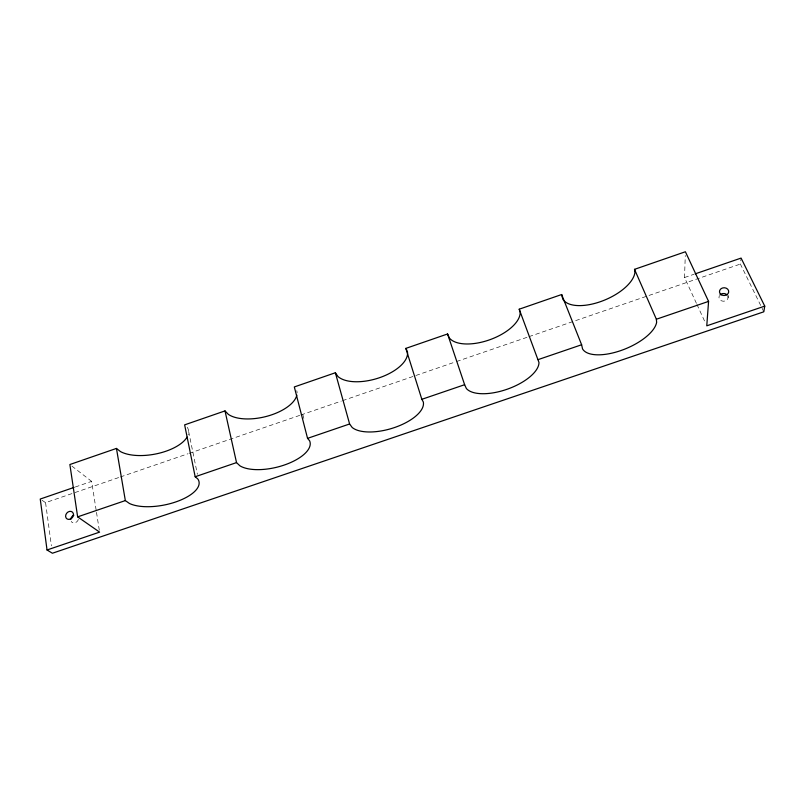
<?xml version="1.0" encoding="UTF-8"?>
<svg xmlns="http://www.w3.org/2000/svg" width="805" height="805" viewBox="0 0 805 805"><rect width="100%" height="100%" fill="white"/><g stroke="black" fill="none" stroke-linecap="round" stroke-linejoin="round"><path stroke-width="0.6" stroke-dasharray="4.03 3.02" d="M696.426 303.354L684.532 277.524L685.276 255.447M728.092 297.81L728.324 295.516M763.814 311.797L740.379 264.06L740.942 259.27M75.288 486.995L91.629 481.37L96.298 511.084M684.532 277.524L693.95 274.284M42.021 500.247L45.563 502.662L119.2 477.375M120.388 476.963L188.088 453.718M189.276 453.306L299.732 415.38M300.919 414.967L341.3 401.101M342.487 400.689L455.328 361.948M456.516 361.536L527.778 337.064M528.966 336.661L740.379 264.06M71.846 466.055L91.629 481.37M696.939 304.481L705.22 322.453M302.831 414.565L304.059 419.335M188.652 431.53L197.406 474.346M96.489 512.322L99.599 532.125M45.563 502.662L51.399 545.84M727.75 295.827A4.588 3.874 -0.6 0 1 723.584 301.231A4.588 3.874 -0.6 0 1 719.288 295.928M78.377 519.386A4.327 3.552 -48.9 0 1 74.966 522.767A4.327 3.552 -48.9 0 1 71.182 521.358M296.773 390.646A37.533 17.74 -13.3 0 1 297.095 392.961M187.223 427.264A37.795 17.197 -10.5 0 1 188.078 434.992"/><path stroke-width="1.21" d="M562.695 298.927A39.103 18.354 -23 0 0 601.476 301.301A39.103 18.354 -23 0 0 634.893 272.633L634.521 269.343L685.397 251.764L708.571 301.402L706.77 325.824L764.75 306.121L741.083 258.083L695.128 273.881M764.75 306.121L763.814 311.797L52.406 553.236L47.032 549.986L40.25 499.04L74.11 487.397M187.082 437.095A37.795 17.197 -10.5 0 1 157.025 453.708A37.795 17.197 -10.5 0 1 120.529 451.615L116.453 448.425L69.874 464.525L77.642 516.86L99.599 532.125L47.032 549.986M296.844 395.104A37.533 17.74 -13.3 0 1 267.632 416.084A37.533 17.74 -13.3 0 1 228.368 414.384L225.008 410.902L184.637 424.859L195.172 476.731L197.768 478.925A38.68 16.08 -11.2 0 1 176.969 501.515A38.68 16.08 -11.2 0 1 129.444 503.477L125.339 500.579L116.453 448.425M407.35 351.232A37.634 18.143 -16.5 0 1 380.825 377.243A37.634 18.143 -16.5 0 1 337.979 376.529L335.373 372.755L294.318 386.943L307.55 438.353L309.593 440.768A38.419 16.603 -13.7 0 1 285.453 464.626A38.419 16.603 -13.7 0 1 239.89 465.793L236.529 462.603L225.008 410.902M335.373 372.755L349.612 423.983L352.188 427.485A38.529 16.986 -16.5 0 0 395.718 427.123A38.529 16.986 -16.5 0 0 423.309 401.957L421.84 399.32L405.831 348.394L447.57 333.974L449.401 338.05A38.147 18.344 -19.8 0 0 490.255 339.579A38.147 18.344 -19.8 0 0 520.171 312.26L519.215 309.2L561.659 294.529L581.623 344.761L582.538 348.887A40.049 17.197 -22.3 0 0 621.802 350.235A40.049 17.197 -22.3 0 0 656.639 322.332L656.367 319.233L634.521 269.343M77.642 516.86L125.339 500.579M195.172 476.731L236.529 462.603M307.55 438.353L349.612 423.983M421.84 399.32L464.626 384.71L466.387 388.523A39.063 17.187 -19.5 0 0 507.824 388.996A39.063 17.187 -19.5 0 0 538.978 362.481L519.215 309.2M538.102 359.624L581.623 344.761M656.367 319.233L708.571 301.402M405.831 348.394L406.847 350.286M447.57 333.974L464.626 384.71M561.659 294.529L562.433 297.83M719.871 295.043A4.588 3.874 -0.6 0 1 727.146 294.962M70.76 519.446A4.327 3.552 -48.9 0 1 73.859 515.2M721.32 294.761A4.629 3.894 -0.8 0 0 728.686 292.084A4.629 3.894 -0.8 0 0 722.276 288.059A4.629 3.894 -0.8 0 0 721.32 294.761M70.347 519.084A4.357 3.572 -48.8 0 0 72.47 512.141A4.357 3.572 -48.8 0 0 65.799 514.888A4.357 3.572 -48.8 0 0 70.347 519.084"/></g></svg>
